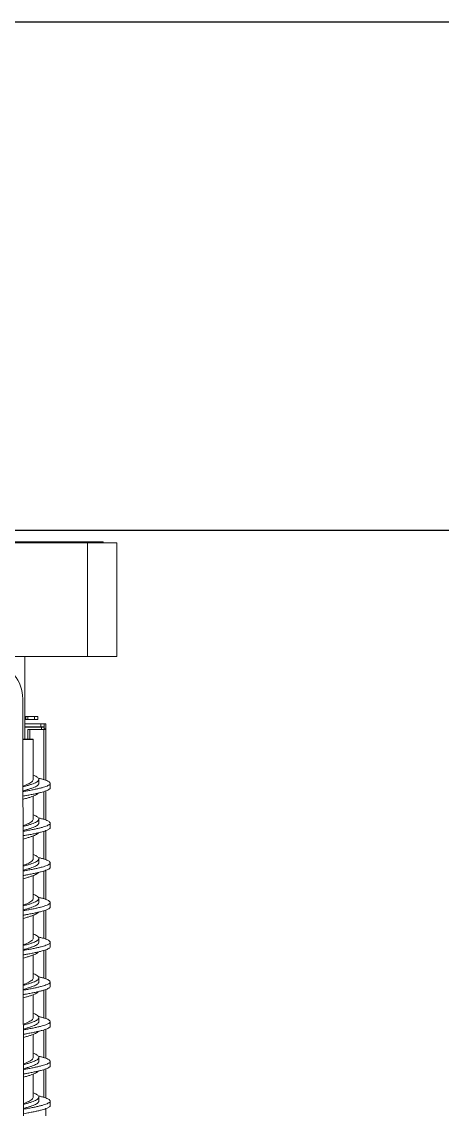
# Model space of a CAD drawing. Header units: millimetres. Extents: x 8553 to 58453, y 11523 to 43612.
# Drawn here: x 49785 to 50379, y 21706 to 23240 of the extents above; entities that cross this region are included whole.
import ezdxf

# ---------------------------------------------------------------- set-up
doc = ezdxf.new("R2010")
doc.units = ezdxf.units.MM
doc.layers.add('green', color=122, linetype='Continuous')
doc.layers.add('tube_water', color=120, linetype='Continuous')

msp = doc.modelspace()

# ---------------------------------------------------------------- linework, layer by layer
at = {"linetype": 'Continuous', "lineweight": 15}
for p, q in [((49877.751, 22505.043), (49704.951, 22505.043)), ((49726.551, 22506.643), (49884.151, 22506.643)), ((49877.751, 22345.043), (49877.751, 22505.043)), ((49919.351, 22505.043), (49877.751, 22505.043)), ((49884.151, 22505.043), (49884.151, 22506.643)), ((49884.151, 22506.643), (49900.151, 22506.643)), ((49900.151, 22506.643), (49900.151, 22505.043)), ((49919.351, 22345.043), (49919.351, 22505.043)), ((49877.751, 22345.043), (49704.951, 22345.043)), ((49789.351, 22228.483), (49789.351, 22345.043)), ((49919.351, 22345.043), (49877.751, 22345.043)), ((49786.649, 22285.234), (49788.788, 21027.536)), ((49791.024, 22260.243), (49789.351, 22260.243)), ((49791.024, 22256.243), (49789.351, 22256.243)), ((49791.024, 22260.243), (49791.024, 22256.243)), ((49793.7, 22260.243), (49791.024, 22260.243)), ((49793.7, 22256.243), (49791.024, 22256.243)), ((49793.7, 22256.243), (49793.7, 22260.243)), ((49802.934, 22260.243), (49793.7, 22260.243)), ((49802.934, 22256.243), (49793.7, 22256.243)), ((49802.934, 22260.243), (49802.934, 22256.243)), ((49807.871, 22260.243), (49802.934, 22260.243)), ((49807.871, 22256.243), (49802.934, 22256.243)), ((49807.871, 22260.243), (49807.871, 22256.243)), ((49789.351, 22249.843), (49812.235, 22249.843)), ((49789.351, 22245.843), (49812.235, 22245.843)), ((49812.951, 22245.443), (49789.351, 22245.443)), ((49793.749, 22241.843), (49793.749, 22228.483)), ((49793.749, 22241.843), (49796.549, 22241.843)), ((49816.549, 22241.843), (49796.549, 22241.843)), ((49796.549, 22241.843), (49796.549, 22228.483)), ((49812.235, 22249.843), (49812.235, 22245.843)), ((49812.235, 22249.843), (49816.951, 22249.843)), ((49812.235, 22245.843), (49816.951, 22245.843)), ((49812.951, 22241.843), (49812.951, 22245.443)), ((49812.951, 22245.443), (49816.949, 22245.443)), ((49816.549, 22241.843), (49819.349, 22241.843)), ((49816.549, 22241.843), (49816.549, 22171.194)), ((49816.932, 22245.843), (49816.949, 22245.579)), ((49816.949, 22245.843), (49816.949, 22243.043)), ((49816.949, 22243.043), (49819.349, 22243.043)), ((49816.949, 22243.043), (49816.949, 22241.843)), ((49816.951, 22249.843), (49816.951, 22245.843)), ((49819.349, 22249.843), (49816.951, 22249.843)), ((49816.951, 22241.843), (49816.951, 22243.043)), ((49819.349, 22249.843), (49819.349, 22243.043)), ((49819.349, 22243.043), (49819.349, 22241.843)), ((49819.349, 22241.843), (49819.349, 22170.26)), ((49786.746, 22228.483), (49800.951, 22228.483)), ((49786.746, 22228.083), (49801.351, 22228.083)), ((49801.351, 22228.083), (49800.951, 22228.483)), ((49801.351, 22171.221), (49801.351, 22228.083)), ((49809.29, 22165.975), (49809.29, 22171.621)), ((49825.29, 22159.667), (49825.29, 22165.975)), ((49801.351, 22115.221), (49801.351, 22148.014)), ((49816.549, 22154.442), (49816.549, 22115.194)), ((49819.349, 22155.397), (49819.349, 22114.26)), ((49809.29, 22109.975), (49809.29, 22115.621)), ((49816.549, 22098.442), (49816.549, 22059.194)), ((49819.349, 22099.397), (49819.349, 22058.26)), ((49825.29, 22103.667), (49825.29, 22109.975)), ((49801.351, 22059.221), (49801.351, 22092.014)), ((49809.29, 22053.975), (49809.29, 22059.621)), ((49825.29, 22047.667), (49825.29, 22053.975)), ((49816.549, 22042.442), (49816.549, 22003.194)), ((49819.349, 22043.397), (49819.349, 22002.26)), ((49801.351, 22003.221), (49801.351, 22036.014)), ((49809.29, 21997.975), (49809.29, 22003.621)), ((49825.29, 21991.667), (49825.29, 21997.975)), ((49801.351, 21947.221), (49801.351, 21980.014)), ((49816.549, 21986.442), (49816.549, 21947.194)), ((49819.349, 21987.397), (49819.349, 21946.26)), ((49809.29, 21941.975), (49809.29, 21947.621)), ((49816.549, 21930.442), (49816.549, 21891.194)), ((49819.349, 21931.397), (49819.349, 21890.26)), ((49825.29, 21935.667), (49825.29, 21941.975)), ((49801.351, 21891.221), (49801.351, 21924.014)), ((49809.29, 21885.975), (49809.29, 21891.621)), ((49825.29, 21879.667), (49825.29, 21885.975)), ((49816.549, 21874.442), (49816.549, 21835.194)), ((49819.349, 21875.397), (49819.349, 21834.26)), ((49801.351, 21835.221), (49801.351, 21868.014)), ((49809.29, 21829.975), (49809.29, 21835.621)), ((49825.29, 21823.667), (49825.29, 21829.975)), ((49801.351, 21779.221), (49801.351, 21812.014)), ((49816.549, 21818.442), (49816.549, 21779.194)), ((49819.349, 21819.397), (49819.349, 21778.26)), ((49809.29, 21773.975), (49809.29, 21779.621)), ((49816.549, 21762.442), (49816.549, 21723.194)), ((49819.349, 21763.397), (49819.349, 21722.26)), ((49825.29, 21767.667), (49825.29, 21773.975)), ((49801.351, 21723.221), (49801.351, 21756.014)), ((49809.29, 21717.975), (49809.29, 21723.621)), ((49825.29, 21711.667), (49825.29, 21717.975)), ((49819.349, 21707.397), (49819.349, 21666.26))]:
    msp.add_line(p, q, dxfattribs=at)
for centre, radius, start, end in [((49734.357, 22285.181), 52.293, 0.058811, 39.973885), ((49812.551, 22245.443), 0.4, 0, 90)]:
    msp.add_arc(centre, radius, start, end, dxfattribs=at)
for points, knots in [([(49801.351, 22177.644), (49801.509, 22177.586), (49802.94, 22177.061), (49804.991, 22176.069), (49807.356, 22174.67), (49808.818, 22173.271), (49809.425, 22171.87), (49809.138, 22170.469), (49807.972, 22169.07), (49805.953, 22167.671), (49803.13, 22166.27), (49799.577, 22164.869), (49795.366, 22163.47), (49791.101, 22162.202), (49788.111, 22161.4), (49786.86, 22161.064)], [0, 0, 0, 0, 0.01051571, 0.09497412, 0.17938952, 0.26380491, 0.34826332, 0.43272173, 0.51713712, 0.60155251, 0.68601092, 0.77046933, 0.85488473, 0.93930012, 1, 1, 1, 1]), ([(49801.217, 22171.619), (49801.246, 22171.353), (49801.34, 22170.503), (49800.347, 22169.07), (49798.327, 22167.32), (49795.276, 22165.571), (49791.466, 22163.834), (49788.383, 22162.68), (49786.859, 22162.109)], [0, 0, 0, 0, 0.08407947, 0.26807032, 0.45206116, 0.63605326, 0.82004784, 1, 1, 1, 1]), ([(49809.226, 22165.978), (49809.195, 22165.593), (49809.125, 22164.741), (49807.956, 22163.424), (49805.957, 22162.025), (49803.129, 22160.624), (49799.577, 22159.223), (49795.366, 22157.824), (49791.104, 22156.557), (49788.117, 22155.756), (49786.87, 22155.421)], [0, 0, 0, 0, 0.10936667, 0.24193658, 0.3745065, 0.50714397, 0.63978145, 0.77235136, 0.90492128, 1, 1, 1, 1]), ([(49808.649, 22173.296), (49809.432, 22173.117), (49811.909, 22172.548), (49815.411, 22171.592), (49819.084, 22170.423), (49821.942, 22169.258), (49823.977, 22168.091), (49825.143, 22166.923), (49825.423, 22165.759), (49824.813, 22164.59), (49823.322, 22163.424), (49820.976, 22162.259), (49817.815, 22161.089), (49813.893, 22159.925), (49809.277, 22158.758), (49804.049, 22157.59), (49798.287, 22156.426), (49792.539, 22155.334), (49788.615, 22154.635), (49786.872, 22154.325)], [0, 0, 0, 0, 0.02841292, 0.089892, 0.15142005, 0.21288575, 0.27439155, 0.33589735, 0.39736305, 0.45889111, 0.52037018, 0.58184926, 0.64337732, 0.70484302, 0.76634882, 0.82785461, 0.88932032, 0.95084837, 1, 1, 1, 1]), ([(49825.223, 22159.668), (49825.244, 22159.595), (49825.379, 22159.134), (49824.763, 22158.281), (49823.335, 22157.116), (49820.972, 22155.95), (49817.816, 22154.781), (49813.893, 22153.617), (49809.277, 22152.449), (49804.049, 22151.281), (49798.287, 22150.117), (49792.542, 22149.027), (49788.622, 22148.328), (49786.883, 22148.018)], [0, 0, 0, 0, 0.01873847, 0.11894026, 0.2190623, 0.31918433, 0.41938613, 0.51948639, 0.61965193, 0.71981748, 0.81991774, 0.92011954, 1, 1, 1, 1]), ([(49808.521, 22152.303), (49808.318, 22152.025), (49807.773, 22151.281), (49805.929, 22150.071), (49803.136, 22148.67), (49799.575, 22147.269), (49795.367, 22145.87), (49791.11, 22144.605), (49788.131, 22143.805), (49786.89, 22143.472)], [0, 0, 0, 0, 0.09433235, 0.25282471, 0.41139783, 0.56997095, 0.7284633, 0.88695565, 1, 1, 1, 1]), ([(49801.217, 22115.619), (49801.246, 22115.353), (49801.34, 22114.503), (49800.347, 22113.07), (49798.327, 22111.32), (49795.275, 22109.571), (49791.494, 22107.846), (49788.445, 22106.704), (49786.954, 22106.146)], [0, 0, 0, 0, 0.08440521, 0.26910888, 0.45381255, 0.63851747, 0.82322489, 1, 1, 1, 1]), ([(49801.351, 22121.644), (49801.509, 22121.586), (49802.94, 22121.061), (49804.991, 22120.069), (49807.356, 22118.67), (49808.818, 22117.271), (49809.425, 22115.87), (49809.138, 22114.469), (49807.972, 22113.07), (49805.953, 22111.671), (49803.13, 22110.27), (49799.577, 22108.869), (49795.366, 22107.47), (49791.131, 22106.211), (49788.174, 22105.417), (49786.956, 22105.09)], [0, 0, 0, 0, 0.01053216, 0.095122663, 0.179670081, 0.264217498, 0.348808002, 0.433398505, 0.517945923, 0.60249334, 0.687083844, 0.771674347, 0.856221765, 0.940769182, 1, 1, 1, 1]), ([(49808.649, 22117.296), (49809.432, 22117.117), (49811.909, 22116.548), (49815.411, 22115.592), (49819.084, 22114.423), (49821.942, 22113.258), (49823.977, 22112.091), (49825.143, 22110.923), (49825.423, 22109.759), (49824.813, 22108.59), (49823.322, 22107.424), (49820.976, 22106.259), (49817.815, 22105.089), (49813.893, 22103.925), (49809.277, 22102.758), (49804.049, 22101.59), (49798.287, 22100.426), (49792.57, 22099.34), (49788.678, 22098.647), (49786.967, 22098.342)], [0, 0, 0, 0, 0.02843859, 0.08997323, 0.15155689, 0.21307814, 0.27463952, 0.3362009, 0.39772215, 0.45930581, 0.52084044, 0.58237508, 0.64395874, 0.70547999, 0.76704137, 0.82860275, 0.890124, 0.95170766, 1, 1, 1, 1]), ([(49809.226, 22109.978), (49809.195, 22109.593), (49809.125, 22108.741), (49807.956, 22107.424), (49805.957, 22106.025), (49803.129, 22104.624), (49799.577, 22103.223), (49795.366, 22101.824), (49791.134, 22100.566), (49788.18, 22099.773), (49786.965, 22099.447)], [0, 0, 0, 0, 0.10963553, 0.24253135, 0.37542718, 0.50839072, 0.64135427, 0.77425009, 0.90714591, 1, 1, 1, 1]), ([(49825.223, 22103.668), (49825.244, 22103.595), (49825.379, 22103.134), (49824.763, 22102.281), (49823.335, 22101.116), (49820.972, 22099.95), (49817.816, 22098.781), (49813.893, 22097.617), (49809.277, 22096.449), (49804.049, 22095.281), (49798.287, 22094.117), (49792.573, 22093.032), (49788.685, 22092.339), (49786.978, 22092.035)], [0, 0, 0, 0, 0.018766059, 0.119115406, 0.21938488, 0.319654354, 0.420003701, 0.520251365, 0.620564412, 0.72087746, 0.821125124, 0.921474471, 1, 1, 1, 1]), ([(49808.521, 22096.303), (49808.318, 22096.025), (49807.773, 22095.281), (49805.929, 22094.071), (49803.136, 22092.67), (49799.575, 22091.269), (49795.366, 22089.87), (49791.14, 22088.614), (49788.193, 22087.822), (49786.986, 22087.498)], [0, 0, 0, 0, 0.09460974, 0.25356814, 0.41260754, 0.57164694, 0.73060534, 0.88956374, 1, 1, 1, 1]), ([(49801.217, 22059.619), (49801.246, 22059.353), (49801.34, 22058.503), (49800.347, 22057.07), (49798.327, 22055.32), (49795.275, 22053.571), (49791.523, 22051.858), (49788.507, 22050.729), (49787.049, 22050.183)], [0, 0, 0, 0, 0.08473349, 0.27015553, 0.45557756, 0.64100086, 0.82642666, 1, 1, 1, 1]), ([(49801.351, 22065.644), (49801.509, 22065.586), (49802.94, 22065.061), (49804.991, 22064.069), (49807.356, 22062.67), (49808.818, 22061.271), (49809.425, 22059.87), (49809.138, 22058.469), (49807.972, 22057.07), (49805.953, 22055.671), (49803.13, 22054.27), (49799.577, 22052.869), (49795.366, 22051.47), (49791.161, 22050.22), (49788.237, 22049.434), (49787.051, 22049.116)], [0, 0, 0, 0, 0.01054866, 0.09527167, 0.17995152, 0.26463138, 0.34935439, 0.4340774, 0.51875726, 0.60343712, 0.68816013, 0.77288314, 0.85756299, 0.94224285, 1, 1, 1, 1]), ([(49809.226, 22053.978), (49809.195, 22053.593), (49809.125, 22052.741), (49807.956, 22051.424), (49805.957, 22050.025), (49803.129, 22048.624), (49799.577, 22047.223), (49795.366, 22045.824), (49791.164, 22044.575), (49788.243, 22043.79), (49787.06, 22043.473)], [0, 0, 0, 0, 0.109905721, 0.243129056, 0.37635239, 0.509643615, 0.64293484, 0.776158174, 0.909381508, 1, 1, 1, 1]), ([(49808.649, 22061.296), (49809.432, 22061.117), (49811.909, 22060.548), (49815.411, 22059.592), (49819.084, 22058.423), (49821.942, 22057.258), (49823.977, 22056.091), (49825.143, 22054.923), (49825.423, 22053.759), (49824.813, 22052.59), (49823.322, 22051.424), (49820.976, 22050.259), (49817.815, 22049.089), (49813.893, 22047.925), (49809.277, 22046.758), (49804.049, 22045.59), (49798.287, 22044.426), (49792.6, 22043.346), (49788.741, 22042.658), (49787.062, 22042.359)], [0, 0, 0, 0, 0.02846432, 0.09005461, 0.15169397, 0.21327087, 0.27488794, 0.336505, 0.3980819, 0.45972126, 0.52131155, 0.58290185, 0.64454121, 0.70611811, 0.76773517, 0.82935224, 0.89092914, 0.9525685, 1, 1, 1, 1]), ([(49825.223, 22047.668), (49825.244, 22047.595), (49825.379, 22047.134), (49824.763, 22046.281), (49823.335, 22045.116), (49820.972, 22043.95), (49817.816, 22042.781), (49813.893, 22041.617), (49809.277, 22040.449), (49804.049, 22039.281), (49798.287, 22038.117), (49792.604, 22037.038), (49788.748, 22036.351), (49787.073, 22036.052)], [0, 0, 0, 0, 0.01879373, 0.11929107, 0.21970841, 0.32012576, 0.4206231, 0.5210186, 0.62147958, 0.72194056, 0.82233607, 0.9228334, 1, 1, 1, 1]), ([(49808.521, 22040.303), (49808.318, 22040.025), (49807.773, 22039.281), (49805.929, 22038.071), (49803.136, 22036.67), (49799.575, 22035.269), (49795.366, 22033.87), (49791.17, 22032.622), (49788.256, 22031.84), (49787.081, 22031.524)], [0, 0, 0, 0, 0.09488876, 0.25431595, 0.41382438, 0.57333282, 0.73276001, 0.8921872, 1, 1, 1, 1]), ([(49801.351, 22009.644), (49801.509, 22009.586), (49802.94, 22009.061), (49804.991, 22008.069), (49807.356, 22006.67), (49808.818, 22005.271), (49809.425, 22003.87), (49809.138, 22002.469), (49807.972, 22001.07), (49805.953, 21999.671), (49803.13, 21998.27), (49799.577, 21996.869), (49795.365, 21995.47), (49791.191, 21994.228), (49788.299, 21993.452), (49787.146, 21993.142)], [0, 0, 0, 0, 0.01056521, 0.09542114, 0.18023385, 0.26504656, 0.3499025, 0.43475843, 0.51957114, 0.60438385, 0.68923979, 0.77409572, 0.85890843, 0.94372114, 1, 1, 1, 1]), ([(49801.217, 22003.619), (49801.246, 22003.353), (49801.34, 22002.503), (49800.347, 22001.07), (49798.327, 21999.32), (49795.274, 21997.571), (49791.551, 21995.87), (49788.569, 21994.753), (49787.144, 21994.219)], [0, 0, 0, 0, 0.08506433, 0.27121034, 0.45735636, 0.64350363, 0.82965343, 1, 1, 1, 1]), ([(49809.226, 21997.978), (49809.195, 21997.593), (49809.125, 21996.741), (49807.956, 21995.424), (49805.957, 21994.025), (49803.129, 21992.624), (49799.577, 21991.223), (49795.365, 21989.824), (49791.194, 21988.583), (49788.306, 21987.808), (49787.156, 21987.499)], [0, 0, 0, 0, 0.11017725, 0.24372971, 0.37728218, 0.5109027, 0.64452322, 0.77807569, 0.91162815, 1, 1, 1, 1]), ([(49808.649, 22005.296), (49809.432, 22005.117), (49811.909, 22004.548), (49815.411, 22003.592), (49819.084, 22002.423), (49821.942, 22001.258), (49823.977, 22000.091), (49825.143, 21998.923), (49825.423, 21997.759), (49824.813, 21996.59), (49823.322, 21995.424), (49820.976, 21994.259), (49817.815, 21993.089), (49813.893, 21991.925), (49809.277, 21990.758), (49804.049, 21989.59), (49798.287, 21988.426), (49792.631, 21987.352), (49788.804, 21986.669), (49787.158, 21986.376)], [0, 0, 0, 0, 0.02849009, 0.09013614, 0.15183131, 0.21346396, 0.2751368, 0.33680965, 0.3984423, 0.46013746, 0.52178352, 0.58342958, 0.64512474, 0.70675739, 0.76843023, 0.83010308, 0.89173573, 0.95343089, 1, 1, 1, 1]), ([(49825.223, 21991.668), (49825.244, 21991.595), (49825.379, 21991.134), (49824.763, 21990.281), (49823.335, 21989.116), (49820.972, 21987.95), (49817.816, 21986.781), (49813.893, 21985.617), (49809.277, 21984.449), (49804.049, 21983.281), (49798.287, 21982.117), (49792.634, 21981.044), (49788.811, 21980.362), (49787.168, 21980.069)], [0, 0, 0, 0, 0.01882149, 0.11946725, 0.22003291, 0.32059856, 0.42124432, 0.5217881, 0.62239745, 0.72300681, 0.82355059, 0.92419635, 1, 1, 1, 1]), ([(49808.521, 21984.303), (49808.318, 21984.025), (49807.773, 21983.281), (49805.929, 21982.071), (49803.136, 21980.67), (49799.575, 21979.269), (49795.366, 21977.87), (49791.2, 21976.631), (49788.319, 21975.857), (49787.176, 21975.55)], [0, 0, 0, 0, 0.095169428, 0.255068186, 0.41504843, 0.575028673, 0.734927432, 0.894826191, 1, 1, 1, 1]), ([(49801.217, 21947.619), (49801.246, 21947.353), (49801.34, 21946.503), (49800.347, 21945.07), (49798.328, 21943.32), (49795.274, 21941.571), (49791.58, 21939.883), (49788.631, 21938.778), (49787.239, 21938.256)], [0, 0, 0, 0, 0.08539776, 0.27227343, 0.4591491, 0.64602603, 0.83290549, 1, 1, 1, 1]), ([(49801.351, 21953.644), (49801.509, 21953.586), (49802.94, 21953.061), (49804.991, 21952.069), (49807.356, 21950.67), (49808.818, 21949.271), (49809.425, 21947.87), (49809.138, 21946.469), (49807.972, 21945.07), (49805.953, 21943.671), (49803.13, 21942.27), (49799.577, 21940.869), (49795.365, 21939.47), (49791.221, 21938.237), (49788.362, 21937.469), (49787.241, 21937.168)], [0, 0, 0, 0, 0.01058181, 0.09557108, 0.18051707, 0.26546305, 0.35045232, 0.4354416, 0.52038758, 0.60533356, 0.69032284, 0.77531211, 0.86025809, 0.94520408, 1, 1, 1, 1]), ([(49808.649, 21949.296), (49809.432, 21949.117), (49811.909, 21948.548), (49815.411, 21947.592), (49819.084, 21946.423), (49821.942, 21945.258), (49823.977, 21944.091), (49825.143, 21942.923), (49825.423, 21941.759), (49824.813, 21940.59), (49823.322, 21939.424), (49820.976, 21938.259), (49817.815, 21937.089), (49813.893, 21935.925), (49809.277, 21934.758), (49804.049, 21933.59), (49798.286, 21932.426), (49792.662, 21931.357), (49788.867, 21930.681), (49787.253, 21930.393)], [0, 0, 0, 0, 0.0285159, 0.09021782, 0.15196889, 0.21365739, 0.27538612, 0.33711485, 0.39880335, 0.46055442, 0.52225634, 0.58395826, 0.64570932, 0.70739782, 0.76912655, 0.83085529, 0.89254378, 0.95429485, 1, 1, 1, 1]), ([(49809.226, 21941.978), (49809.195, 21941.593), (49809.125, 21940.741), (49807.956, 21939.424), (49805.957, 21938.025), (49803.129, 21936.624), (49799.577, 21935.223), (49795.365, 21933.824), (49791.224, 21932.592), (49788.368, 21931.825), (49787.251, 21931.525)], [0, 0, 0, 0, 0.110450115, 0.244333341, 0.378216566, 0.51216802, 0.646119473, 0.780002699, 0.913885925, 1, 1, 1, 1]), ([(49825.223, 21935.668), (49825.244, 21935.595), (49825.379, 21935.134), (49824.763, 21934.281), (49823.335, 21933.116), (49820.972, 21931.95), (49817.816, 21930.781), (49813.893, 21929.617), (49809.277, 21928.449), (49804.049, 21927.281), (49798.286, 21926.117), (49792.665, 21925.049), (49788.874, 21924.374), (49787.263, 21924.087)], [0, 0, 0, 0, 0.01884933, 0.11964396, 0.22035836, 0.32107276, 0.42186738, 0.52255988, 0.62331804, 0.72407621, 0.8247687, 0.92556333, 1, 1, 1, 1]), ([(49808.521, 21928.303), (49808.318, 21928.025), (49807.773, 21927.281), (49805.929, 21926.071), (49803.136, 21924.67), (49799.575, 21923.269), (49795.365, 21921.87), (49791.23, 21920.639), (49788.382, 21919.874), (49787.271, 21919.576)], [0, 0, 0, 0, 0.09545176, 0.25582489, 0.41627974, 0.57673459, 0.73710771, 0.89748084, 1, 1, 1, 1]), ([(49801.217, 21891.619), (49801.246, 21891.353), (49801.34, 21890.503), (49800.347, 21889.07), (49798.328, 21887.32), (49795.273, 21885.571), (49791.608, 21883.895), (49788.693, 21882.802), (49787.335, 21882.293)], [0, 0, 0, 0, 0.08573382, 0.27334489, 0.46095595, 0.64856828, 0.83618315, 1, 1, 1, 1]), ([(49801.351, 21897.644), (49801.509, 21897.586), (49802.94, 21897.061), (49804.991, 21896.069), (49807.356, 21894.67), (49808.818, 21893.271), (49809.425, 21891.87), (49809.138, 21890.469), (49807.972, 21889.07), (49805.953, 21887.671), (49803.13, 21886.27), (49799.577, 21884.869), (49795.365, 21883.47), (49791.251, 21882.245), (49788.425, 21881.486), (49787.336, 21881.194)], [0, 0, 0, 0, 0.01059846, 0.0957215, 0.18080117, 0.26588085, 0.35100388, 0.43612691, 0.52120659, 0.60628627, 0.6914093, 0.77653233, 0.86161201, 0.94669168, 1, 1, 1, 1]), ([(49809.226, 21885.978), (49809.195, 21885.593), (49809.125, 21884.741), (49807.956, 21883.424), (49805.957, 21882.025), (49803.129, 21880.624), (49799.578, 21879.223), (49795.365, 21877.824), (49791.254, 21876.601), (49788.431, 21875.842), (49787.346, 21875.55)], [0, 0, 0, 0, 0.11072434, 0.24493997, 0.3791556, 0.51343962, 0.64772365, 0.78193928, 0.91615491, 1, 1, 1, 1]), ([(49808.649, 21893.296), (49809.432, 21893.117), (49811.909, 21892.548), (49815.411, 21891.592), (49819.084, 21890.423), (49821.942, 21889.258), (49823.977, 21888.091), (49825.143, 21886.923), (49825.423, 21885.759), (49824.813, 21884.59), (49823.322, 21883.424), (49820.976, 21882.259), (49817.815, 21881.089), (49813.893, 21879.925), (49809.277, 21878.758), (49804.049, 21877.59), (49798.286, 21876.426), (49792.692, 21875.363), (49788.93, 21874.692), (49787.348, 21874.41)], [0, 0, 0, 0, 0.02854177, 0.09029965, 0.15210672, 0.21385117, 0.27563589, 0.33742061, 0.39916506, 0.46097213, 0.52273001, 0.58448789, 0.64629497, 0.70803942, 0.76982414, 0.83160886, 0.8933533, 0.95516038, 1, 1, 1, 1]), ([(49825.223, 21879.668), (49825.244, 21879.595), (49825.379, 21879.134), (49824.763, 21878.281), (49823.335, 21877.116), (49820.972, 21875.95), (49817.816, 21874.781), (49813.893, 21873.617), (49809.277, 21872.449), (49804.049, 21871.281), (49798.286, 21870.117), (49792.696, 21869.055), (49788.937, 21868.385), (49787.359, 21868.104)], [0, 0, 0, 0, 0.01887725, 0.11982118, 0.22068477, 0.32154836, 0.42249229, 0.52333394, 0.62424136, 0.72514877, 0.82599042, 0.92693436, 1, 1, 1, 1]), ([(49808.521, 21872.303), (49808.318, 21872.025), (49807.773, 21871.281), (49805.929, 21870.071), (49803.136, 21868.67), (49799.576, 21867.269), (49795.365, 21865.87), (49791.26, 21864.648), (49788.445, 21863.891), (49787.366, 21863.602)], [0, 0, 0, 0, 0.09573578, 0.25658609, 0.41751837, 0.57845065, 0.73930097, 0.90015128, 1, 1, 1, 1]), ([(49801.351, 21841.644), (49801.509, 21841.586), (49802.94, 21841.061), (49804.991, 21840.069), (49807.356, 21838.67), (49808.818, 21837.271), (49809.425, 21835.87), (49809.138, 21834.469), (49807.972, 21833.07), (49805.953, 21831.671), (49803.13, 21830.27), (49799.577, 21828.869), (49795.364, 21827.47), (49791.281, 21826.254), (49788.488, 21825.503), (49787.432, 21825.219)], [0, 0, 0, 0, 0.01061517, 0.09587238, 0.18108617, 0.26629996, 0.35155718, 0.43681439, 0.52202818, 0.60724197, 0.69249919, 0.7777564, 0.86297019, 0.94818398, 1, 1, 1, 1]), ([(49801.217, 21835.619), (49801.246, 21835.353), (49801.34, 21834.503), (49800.347, 21833.07), (49798.328, 21831.32), (49795.273, 21829.571), (49791.637, 21827.907), (49788.755, 21826.827), (49787.43, 21826.33)], [0, 0, 0, 0, 0.08607254, 0.27442481, 0.46277707, 0.65113062, 0.83948671, 1, 1, 1, 1]), ([(49809.226, 21829.978), (49809.195, 21829.593), (49809.125, 21828.741), (49807.956, 21827.424), (49805.957, 21826.025), (49803.129, 21824.624), (49799.578, 21823.223), (49795.364, 21821.824), (49791.284, 21820.609), (49788.494, 21819.859), (49787.441, 21819.576)], [0, 0, 0, 0, 0.11099993, 0.24554962, 0.3800993, 0.51471756, 0.64933581, 0.7838855, 0.91843519, 1, 1, 1, 1]), ([(49808.649, 21837.296), (49809.432, 21837.117), (49811.909, 21836.548), (49815.411, 21835.592), (49819.084, 21834.423), (49821.942, 21833.258), (49823.977, 21832.091), (49825.143, 21830.923), (49825.423, 21829.759), (49824.813, 21828.59), (49823.322, 21827.424), (49820.976, 21826.259), (49817.815, 21825.089), (49813.893, 21823.925), (49809.277, 21822.758), (49804.049, 21821.59), (49798.286, 21820.426), (49792.723, 21819.369), (49788.993, 21818.704), (49787.443, 21818.427)], [0, 0, 0, 0, 0.02856768, 0.09038162, 0.15224481, 0.21404531, 0.27588611, 0.33772692, 0.39952742, 0.4613906, 0.52320455, 0.58501849, 0.64688168, 0.70868218, 0.77052299, 0.83236379, 0.89416429, 0.95602748, 1, 1, 1, 1]), ([(49825.223, 21823.668), (49825.244, 21823.595), (49825.379, 21823.134), (49824.763, 21822.281), (49823.335, 21821.116), (49820.972, 21819.95), (49817.816, 21818.781), (49813.893, 21817.617), (49809.277, 21816.449), (49804.049, 21815.281), (49798.286, 21814.117), (49792.727, 21813.061), (49789, 21812.396), (49787.454, 21812.121)], [0, 0, 0, 0, 0.01890526, 0.11999894, 0.22101215, 0.32202537, 0.42311905, 0.5241103, 0.62516741, 0.72622452, 0.82721577, 0.92830945, 1, 1, 1, 1]), ([(49808.521, 21816.303), (49808.318, 21816.025), (49807.773, 21815.281), (49805.929, 21814.071), (49803.136, 21812.67), (49799.576, 21811.269), (49795.365, 21809.87), (49791.29, 21808.657), (49788.508, 21807.909), (49787.462, 21807.628)], [0, 0, 0, 0, 0.09602149, 0.25735184, 0.4187644, 0.58017696, 0.74150731, 0.90283766, 1, 1, 1, 1]), ([(49801.217, 21779.619), (49801.246, 21779.353), (49801.34, 21778.503), (49800.347, 21777.07), (49798.328, 21775.32), (49795.272, 21773.571), (49791.665, 21771.919), (49788.817, 21770.851), (49787.525, 21770.366)], [0, 0, 0, 0, 0.08641394, 0.27551329, 0.46461265, 0.65371328, 0.84281648, 1, 1, 1, 1]), ([(49801.351, 21785.644), (49801.509, 21785.586), (49802.94, 21785.061), (49804.991, 21784.069), (49807.356, 21782.67), (49808.818, 21781.271), (49809.425, 21779.87), (49809.138, 21778.469), (49807.972, 21777.07), (49805.953, 21775.671), (49803.13, 21774.27), (49799.577, 21772.869), (49795.364, 21771.47), (49791.311, 21770.263), (49788.551, 21769.521), (49787.527, 21769.245)], [0, 0, 0, 0, 0.01063193, 0.09602375, 0.181372076, 0.266720402, 0.352112222, 0.437504042, 0.522852368, 0.608200694, 0.693592514, 0.778984334, 0.86433266, 0.949680986, 1, 1, 1, 1]), ([(49808.649, 21781.296), (49809.432, 21781.117), (49811.909, 21780.548), (49815.411, 21779.592), (49819.084, 21778.423), (49821.942, 21777.258), (49823.977, 21776.091), (49825.143, 21774.923), (49825.423, 21773.759), (49824.813, 21772.59), (49823.322, 21771.424), (49820.976, 21770.259), (49817.815, 21769.089), (49813.893, 21767.925), (49809.277, 21766.758), (49804.049, 21765.59), (49798.286, 21764.426), (49792.754, 21763.374), (49789.056, 21762.715), (49787.538, 21762.444)], [0, 0, 0, 0, 0.02859363, 0.09046374, 0.15238314, 0.21423979, 0.27613679, 0.33803379, 0.39989044, 0.46180984, 0.52367995, 0.58555006, 0.64746946, 0.70932611, 0.77122311, 0.8331201, 0.89497676, 0.95689615, 1, 1, 1, 1]), ([(49809.226, 21773.978), (49809.195, 21773.593), (49809.125, 21772.741), (49807.956, 21771.424), (49805.957, 21770.025), (49803.128, 21768.624), (49799.578, 21767.223), (49795.364, 21765.824), (49791.314, 21764.618), (49788.557, 21763.877), (49787.536, 21763.602)], [0, 0, 0, 0, 0.11127689, 0.2461623, 0.38104772, 0.51600187, 0.65095602, 0.78584143, 0.92072684, 1, 1, 1, 1]), ([(49825.223, 21767.668), (49825.244, 21767.595), (49825.379, 21767.134), (49824.763, 21766.281), (49823.335, 21765.116), (49820.972, 21763.95), (49817.816, 21762.781), (49813.893, 21761.617), (49809.277, 21760.449), (49804.049, 21759.281), (49798.286, 21758.117), (49792.757, 21757.067), (49789.063, 21756.408), (49787.549, 21756.138)], [0, 0, 0, 0, 0.01893334, 0.12017722, 0.22134051, 0.3225038, 0.42374768, 0.52488896, 0.62609622, 0.72730347, 0.82844476, 0.92968863, 1, 1, 1, 1]), ([(49808.521, 21760.303), (49808.318, 21760.025), (49807.773, 21759.281), (49805.929, 21758.071), (49803.136, 21756.67), (49799.576, 21755.269), (49795.364, 21753.87), (49791.32, 21752.665), (49788.57, 21751.926), (49787.557, 21751.654)], [0, 0, 0, 0, 0.09630891, 0.25812217, 0.42001789, 0.58191361, 0.74372687, 0.90554013, 1, 1, 1, 1]), ([(49801.217, 21723.619), (49801.246, 21723.353), (49801.34, 21722.503), (49800.347, 21721.07), (49798.328, 21719.32), (49795.272, 21717.571), (49791.694, 21715.931), (49788.88, 21714.876), (49787.62, 21714.403)], [0, 0, 0, 0, 0.08675806, 0.27661045, 0.46646284, 0.65631652, 0.84617276, 1, 1, 1, 1]), ([(49801.351, 21729.644), (49801.509, 21729.586), (49802.94, 21729.061), (49804.991, 21728.069), (49807.356, 21726.67), (49808.818, 21725.271), (49809.425, 21723.87), (49809.138, 21722.469), (49807.972, 21721.07), (49805.953, 21719.671), (49803.13, 21718.27), (49799.578, 21716.869), (49795.364, 21715.47), (49791.341, 21714.271), (49788.613, 21713.538), (49787.622, 21713.271)], [0, 0, 0, 0, 0.01064874, 0.09617559, 0.18165888, 0.26714217, 0.35266902, 0.43819587, 0.52367916, 0.60916245, 0.6946893, 0.78021615, 0.86569944, 0.95118273, 1, 1, 1, 1]), ([(49809.226, 21717.978), (49809.195, 21717.593), (49809.125, 21716.741), (49807.956, 21715.424), (49805.957, 21714.025), (49803.128, 21712.624), (49799.578, 21711.223), (49795.363, 21709.824), (49791.344, 21708.626), (49788.62, 21707.894), (49787.632, 21707.628)], [0, 0, 0, 0, 0.11155524, 0.24677806, 0.38200088, 0.5172926, 0.65258433, 0.78780715, 0.92302997, 1, 1, 1, 1]), ([(49808.649, 21725.296), (49809.432, 21725.117), (49811.909, 21724.548), (49815.411, 21723.592), (49819.084, 21722.423), (49821.942, 21721.258), (49823.977, 21720.091), (49825.143, 21718.923), (49825.423, 21717.759), (49824.813, 21716.59), (49823.322, 21715.424), (49820.976, 21714.259), (49817.815, 21713.089), (49813.893, 21711.925), (49809.277, 21710.758), (49804.049, 21709.59), (49798.286, 21708.426), (49792.785, 21707.38), (49789.119, 21706.727), (49787.634, 21706.462)], [0, 0, 0, 0, 0.02861964, 0.09054602, 0.15252173, 0.21443464, 0.27638793, 0.33834122, 0.40025412, 0.46222983, 0.52415621, 0.58608259, 0.6480583, 0.70997121, 0.7719245, 0.83387779, 0.8957907, 0.95776641, 1, 1, 1, 1]), ([(49825.223, 21711.668), (49825.244, 21711.595), (49825.379, 21711.134), (49824.763, 21710.281), (49823.335, 21709.116), (49820.972, 21707.95), (49817.816, 21706.781), (49813.893, 21705.617), (49809.277, 21704.449), (49804.049, 21703.281), (49798.286, 21702.117), (49792.788, 21701.072), (49789.126, 21700.419), (49787.644, 21700.155)], [0, 0, 0, 0, 0.01896151, 0.12035603, 0.22166984, 0.32298365, 0.42437817, 0.52566995, 0.62702779, 0.72838563, 0.8296774, 0.93107192, 1, 1, 1, 1])]:
    msp.add_open_spline(points, degree=3, knots=knots, dxfattribs=at)
at = {"layer": 'green'}
msp.add_lwpolyline([(42148.115, 18739.984), (42148.115, 23239.984), (50558.115, 23239.984), (50558.115, 18739.984)], close=True, dxfattribs=at)
at = {"layer": 'tube_water'}
msp.add_line((48456.39, 22523.075), (52157.241, 22523.075), dxfattribs=at)

doc.saveas('drawing.dxf')
